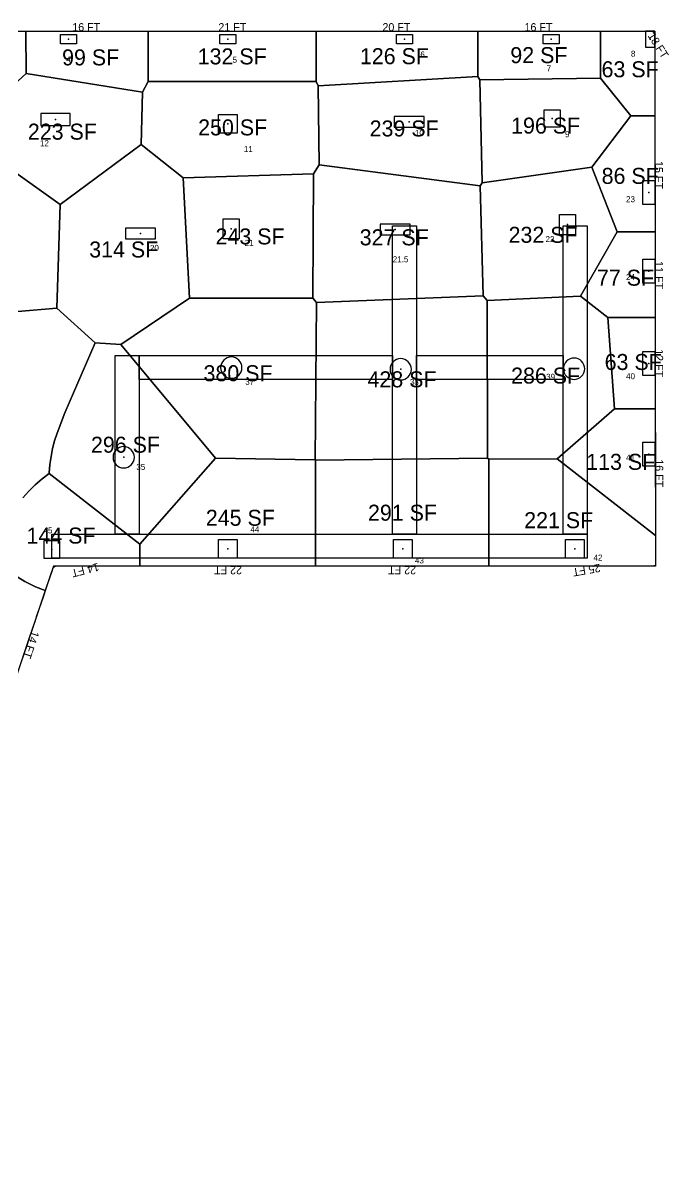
# Model space of a CAD drawing. Header units: metres. Extents: x 29 to 12657, y -13 to 49076.
# Drawn here: x 11687 to 12655, y 9000 to 10728 of the extents above; entities that cross this region are included whole.
import ezdxf
from ezdxf.enums import TextEntityAlignment as Align

# ---------------------------------------------------------------- set-up
doc = ezdxf.new("R2010")
doc.units = ezdxf.units.M
for name, color, linetype in [('BEAM', 2, 'Continuous'), ('FLOOR_2_AREA_LABELS', 3, 'Continuous'), ('FLOOR_2_BOUNDARY', 5, 'Continuous'), ('FLOOR_2_COLUMNS', 7, 'Continuous'), ('FLOOR_2_FASCADE_COLUMNS', 30, 'Continuous'), ('FLOOR_2_FASCADE_WALLS', 4, 'Continuous'), ('FLOOR_2_LARGE_TRIBUTARY', 6, 'Continuous'), ('FLOOR_2_TRIBUTARY_COL_1', 2, 'Continuous'), ('FLOOR_2_TRIBUTARY_COL_19', 2, 'Continuous'), ('FLOOR_2_TRIBUTARY_COL_2', 2, 'Continuous'), ('FLOOR_2_TRIBUTARY_COL_20', 2, 'Continuous'), ('FLOOR_2_TRIBUTARY_COL_21', 2, 'Continuous'), ('FLOOR_2_TRIBUTARY_COL_22', 2, 'Continuous'), ('FLOOR_2_TRIBUTARY_COL_24', 2, 'Continuous'), ('FLOOR_2_TRIBUTARY_COL_25', 2, 'Continuous'), ('FLOOR_2_TRIBUTARY_COL_26', 2, 'Continuous'), ('FLOOR_2_TRIBUTARY_COL_27', 2, 'Continuous'), ('FLOOR_2_TRIBUTARY_COL_28', 2, 'Continuous'), ('FLOOR_2_TRIBUTARY_COL_29', 2, 'Continuous'), ('FLOOR_2_TRIBUTARY_COL_3', 2, 'Continuous'), ('FLOOR_2_TRIBUTARY_COL_30', 2, 'Continuous'), ('FLOOR_2_TRIBUTARY_COL_31', 2, 'Continuous'), ('FLOOR_2_TRIBUTARY_COL_32', 2, 'Continuous'), ('FLOOR_2_TRIBUTARY_COL_33', 2, 'Continuous'), ('FLOOR_2_TRIBUTARY_COL_35', 2, 'Continuous'), ('FLOOR_2_TRIBUTARY_COL_39', 2, 'Continuous'), ('FLOOR_2_TRIBUTARY_COL_4', 2, 'Continuous'), ('FLOOR_2_TRIBUTARY_COL_40', 2, 'Continuous'), ('FLOOR_2_TRIBUTARY_COL_5', 2, 'Continuous'), ('FLOOR_2_TRIBUTARY_COL_50', 2, 'Continuous'), ('FLOOR_2_TRIBUTARY_COL_51', 2, 'Continuous'), ('FLOOR_2_TRIBUTARY_COL_52', 2, 'Continuous'), ('FLOOR_2_TRIBUTARY_COL_53', 2, 'Continuous'), ('FLOOR_2_TRIBUTARY_COL_6', 2, 'Continuous'), ('FLOOR_2_WALL_TRIBUTARY_53', 1, 'Continuous'), ('SLAB-RESIDENTIAL', 6, 'Continuous')]:
    doc.layers.add(name, color=color, linetype=linetype)
doc.layers.add('COL-IDEN', color=171, linetype='Continuous', lineweight=30)
doc.layers.add('COLS', color=52, linetype='Continuous', lineweight=20)

msp = doc.modelspace()

# ---------------------------------------------------------------- linework, layer by layer
at = {"layer": 'BEAM'}
for points in [[(12240.7, 9962.2), (12240.7, 10424.6), (12276.7, 10424.6), (12276.7, 9962.2), (12240.7, 9962.2)], [(12496.7, 9962.2), (12496.7, 10424.6), (12532.7, 10424.6), (12532.7, 9962.2), (12496.7, 9962.2)], [(11861.1, 9962.2), (11825.1, 9962.2), (11825.1, 10229.9), (11861.1, 10229.9)], [(11861.1, 10229.9), (12240.7, 10229.9), (12240.7, 10193.9), (11861.1, 10193.9)], [(12276.7, 10229.9), (12496.7, 10229.9), (12496.7, 10193.9), (12276.7, 10193.9)], [(11730.2, 9926.2), (11730.2, 9962.2), (12532.7, 9962.2), (12532.7, 9926.2), (11730.2, 9926.2)]]:
    msp.add_lwpolyline(points, close=True, dxfattribs=at)
at = {"layer": 'COLS', "lineweight": 30}
for points in [[(12620.2, 10692.2), (12634.2, 10692.2), (12634.2, 10716.2), (12620.2, 10716.2)], [(11743.2, 10697.2), (11743.2, 10711.2), (11767.2, 10711.2), (11767.2, 10697.2)], [(11982.2, 10697.2), (11982.2, 10711.2), (12006.2, 10711.2), (12006.2, 10697.2)], [(12246.7, 10697.2), (12246.7, 10711.2), (12270.7, 10711.2), (12270.7, 10697.2)], [(12466.7, 10697.2), (12466.7, 10711.2), (12490.7, 10711.2), (12490.7, 10697.2)], [(11757.8, 10575), (11757.8, 10593), (11713.8, 10593), (11713.8, 10575)], [(12468.2, 10572.2), (12468.2, 10598.2), (12492.2, 10598.2), (12492.2, 10572.2)], [(11980.2, 10563.2), (11980.2, 10591.2), (12008.2, 10591.2), (12008.2, 10563.2)], [(12288.5, 10572.2), (12288.5, 10588.2), (12243.5, 10588.2), (12243.5, 10572.2)], [(12616.2, 10456.2), (12616.2, 10492.2), (12634.2, 10492.2), (12634.2, 10456.2)], [(12491.2, 10411.2), (12491.2, 10441.2), (12515.2, 10441.2), (12515.2, 10411.2)], [(11885.7, 10404.8), (11885.7, 10420.8), (11840.7, 10420.8), (11840.7, 10404.8)], [(11987.2, 10405.1), (11987.2, 10435.1), (12011.2, 10435.1), (12011.2, 10405.1)], [(12267.2, 10411.1), (12267.2, 10427.1), (12222.2, 10427.1), (12222.2, 10411.1)], [(12616.2, 10338.4), (12616.2, 10374.4), (12634.2, 10374.4), (12634.2, 10338.4)], [(12616.2, 10200.2), (12616.2, 10236.2), (12634.2, 10236.2), (12634.2, 10200.2)], [(12616.2, 10064.2), (12616.2, 10100.2), (12634.2, 10100.2), (12634.2, 10064.2)], [(11980.2, 9926.2), (11980.2, 9954.2), (12008.2, 9954.2), (12008.2, 9926.2)], [(12242.6, 9926.2), (12242.6, 9954.2), (12270.6, 9954.2), (12270.6, 9926.2)], [(12500.2, 9926.2), (12500.2, 9954.2), (12528.2, 9954.2), (12528.2, 9926.2)], [(11718.2, 9926.2), (11742.2, 9926.2), (11742.2, 9952.2), (11718.2, 9952.2)]]:
    msp.add_lwpolyline(points, close=True, dxfattribs=at)
for points in [[(12015.2, 10211.9, 0.414214), (11999.2, 10227.9, 0.414214), (11983.2, 10211.9, 0.414214), (11999.2, 10195.9, 0.414214)], [(12269.2, 10209.4, 0.414214), (12253.2, 10225.4, 0.414214), (12237.2, 10209.4, 0.414214), (12253.2, 10193.4, 0.414214)], [(12529.2, 10210.2, 0.414214), (12513.2, 10226.2, 0.414214), (12497.2, 10210.2, 0.414214), (12513.2, 10194.2, 0.414214)], [(11854, 10077.5, 0.414214), (11838, 10093.5, 0.414214), (11822, 10077.5, 0.414214), (11838, 10061.5, 0.414214)]]:
    msp.add_lwpolyline(points, format="xyb", close=True, dxfattribs=at)
at = {"layer": 'COLS'}
for points in [[(12497.5, 10212.9), (12497.4, 10212.4)], [(12498.2, 10215.6), (12497.8, 10214.6)], [(12499.3, 10218.1), (12498.8, 10217.1)], [(12500.9, 10220.4), (12500.1, 10219.4)], [(12502.9, 10222.4), (12502.8, 10222.3), (12501.9, 10221.5)], [(12505.1, 10224), (12505.1, 10224), (12504, 10223.3)], [(12507.6, 10225.2), (12507.6, 10225.1), (12506.4, 10224.7)], [(12510.2, 10225.9), (12509, 10225.6)], [(12497.4, 10208), (12497.5, 10207.4)], [(12497.8, 10205.8), (12498.2, 10204.8)], [(12498.8, 10203.3), (12499.3, 10202.3)], [(12500.1, 10200.9), (12500.9, 10200)], [(12501.9, 10198.8), (12502.8, 10198), (12502.9, 10198)], [(12504, 10197.1), (12505.1, 10196.4), (12505.1, 10196.4)], [(12506.4, 10195.7), (12507.6, 10195.2), (12507.6, 10195.2)], [(12509, 10194.7), (12510.2, 10194.5)], [(11742.2, 9952.2), (11742.3, 9952.2), (11742.3, 9926.2)]]:
    msp.add_lwpolyline(points, close=True, dxfattribs=at)
at = {"layer": 'FLOOR_2_BOUNDARY'}
msp.add_lwpolyline([(10454, 9004.5), (11028.3, 10716.2), (12634.2, 10716.2), (12635.1, 9914.2), (11732.6, 9914.2), (11439.9, 9048.5), (11439.9, 9000.5), (10454, 9004.5)], close=True, dxfattribs=at)
at = {"layer": 'FLOOR_2_COLUMNS'}
for p in [(11755.2, 10704.2), (11994.2, 10704.2), (12258.7, 10704.2), (12478.7, 10704.2), (12627.2, 10704.2), (11735.8, 10584), (11994.2, 10577.2), (12266, 10580.2), (12480.2, 10585.2), (12625.2, 10474.2), (11999.2, 10420.1), (12503.2, 10426.2), (11863.2, 10412.8), (12244.7, 10419.1), (12625.2, 10356.4), (11999.2, 10211.9), (12625.2, 10218.2), (12253.2, 10209.4), (12513.2, 10210.2), (11838, 10077.5), (12625.2, 10082.2), (11730.2, 9939.2), (11994.2, 9940.2), (12256.6, 9940.2), (12514.2, 9940.2)]:
    msp.add_point(p, dxfattribs=at)
at = {"layer": 'FLOOR_2_FASCADE_COLUMNS'}
for points in [[(11682.8, 10716.2), (11688.8, 10716.2)], [(11688.8, 10716.2), (11694.8, 10716.2), (11700.8, 10716.2), (11706.8, 10716.2), (11712.8, 10716.2), (11718.8, 10716.2), (11724.8, 10716.2), (11730.8, 10716.2), (11736.8, 10716.2), (11742.8, 10716.2), (11748.8, 10716.2), (11754.8, 10716.2), (11760.8, 10716.2), (11766.8, 10716.2), (11772.8, 10716.2), (11778.8, 10716.2), (11784.8, 10716.2), (11790.8, 10716.2), (11796.8, 10716.2), (11802.8, 10716.2), (11808.8, 10716.2), (11814.8, 10716.2), (11820.8, 10716.2), (11826.8, 10716.2), (11832.8, 10716.2), (11838.8, 10716.2), (11844.8, 10716.2), (11850.8, 10716.2), (11856.8, 10716.2), (11862.8, 10716.2), (11868.8, 10716.2), (11874.8, 10716.2)], [(11874.8, 10716.2), (11880.8, 10716.2), (11886.8, 10716.2), (11892.8, 10716.2), (11898.8, 10716.2), (11904.8, 10716.2), (11910.8, 10716.2), (11916.8, 10716.2), (11922.8, 10716.2), (11928.8, 10716.2), (11934.8, 10716.2), (11940.8, 10716.2), (11946.8, 10716.2), (11952.8, 10716.2), (11958.8, 10716.2), (11964.8, 10716.2), (11970.8, 10716.2), (11976.8, 10716.2), (11982.8, 10716.2), (11988.8, 10716.2), (11994.8, 10716.2), (12000.8, 10716.2), (12006.8, 10716.2), (12012.8, 10716.2), (12018.8, 10716.2), (12024.8, 10716.2), (12030.8, 10716.2), (12036.8, 10716.2), (12042.8, 10716.2), (12048.8, 10716.2), (12054.8, 10716.2), (12060.8, 10716.2), (12066.8, 10716.2), (12072.8, 10716.2), (12078.8, 10716.2), (12084.8, 10716.2), (12090.8, 10716.2), (12096.8, 10716.2), (12102.8, 10716.2), (12108.8, 10716.2), (12114.8, 10716.2), (12120.8, 10716.2), (12126.8, 10716.2)], [(12126.8, 10716.2), (12132.8, 10716.2), (12138.8, 10716.2), (12144.8, 10716.2), (12150.8, 10716.2), (12156.8, 10716.2), (12162.8, 10716.2), (12168.8, 10716.2), (12174.8, 10716.2), (12180.8, 10716.2), (12186.8, 10716.2), (12192.8, 10716.2), (12198.8, 10716.2), (12204.8, 10716.2), (12210.8, 10716.2), (12216.8, 10716.2), (12222.8, 10716.2), (12228.8, 10716.2), (12234.8, 10716.2), (12240.8, 10716.2), (12246.8, 10716.2), (12252.8, 10716.2), (12258.8, 10716.2), (12264.8, 10716.2), (12270.8, 10716.2), (12276.8, 10716.2), (12282.8, 10716.2), (12288.8, 10716.2), (12294.8, 10716.2), (12300.8, 10716.2), (12306.8, 10716.2), (12312.8, 10716.2), (12318.8, 10716.2), (12324.8, 10716.2), (12330.8, 10716.2), (12336.8, 10716.2), (12342.8, 10716.2), (12348.8, 10716.2), (12354.8, 10716.2), (12360.8, 10716.2), (12366.8, 10716.2)], [(12366.8, 10716.2), (12372.8, 10716.2), (12378.8, 10716.2), (12384.8, 10716.2), (12390.8, 10716.2), (12396.8, 10716.2), (12402.8, 10716.2), (12408.8, 10716.2), (12414.8, 10716.2), (12420.8, 10716.2), (12426.8, 10716.2), (12432.8, 10716.2), (12438.8, 10716.2), (12444.8, 10716.2), (12450.8, 10716.2), (12456.8, 10716.2), (12462.8, 10716.2), (12468.8, 10716.2), (12474.8, 10716.2), (12480.8, 10716.2), (12486.8, 10716.2), (12492.8, 10716.2), (12498.8, 10716.2), (12504.8, 10716.2), (12510.8, 10716.2), (12516.8, 10716.2), (12522.8, 10716.2), (12528.8, 10716.2), (12534.8, 10716.2), (12540.8, 10716.2), (12546.8, 10716.2), (12552.8, 10716.2)], [(12552.8, 10716.2), (12558.8, 10716.2), (12564.8, 10716.2), (12570.8, 10716.2), (12576.8, 10716.2), (12582.8, 10716.2), (12588.8, 10716.2), (12594.8, 10716.2), (12600.8, 10716.2), (12606.8, 10716.2), (12612.8, 10716.2), (12618.8, 10716.2), (12624.8, 10716.2), (12630.8, 10716.2), (12634.2, 10713.5), (12634.2, 10707.5), (12634.2, 10701.5), (12634.2, 10695.5), (12634.2, 10689.5), (12634.3, 10683.5), (12634.3, 10677.5), (12634.3, 10671.5), (12634.3, 10665.5), (12634.3, 10659.5), (12634.3, 10653.5), (12634.3, 10647.5), (12634.3, 10641.5), (12634.3, 10635.5), (12634.3, 10629.5), (12634.3, 10623.5), (12634.3, 10617.5), (12634.3, 10611.5), (12634.3, 10605.5), (12634.3, 10599.5), (12634.3, 10593.5), (12634.4, 10587.5)], [(12634.4, 10587.5), (12634.4, 10581.5), (12634.4, 10575.5), (12634.4, 10569.5), (12634.4, 10563.5), (12634.4, 10557.5), (12634.4, 10551.5), (12634.4, 10545.5), (12634.4, 10539.5), (12634.4, 10533.5), (12634.4, 10527.5), (12634.4, 10521.5), (12634.4, 10515.5), (12634.4, 10509.5), (12634.4, 10503.5), (12634.4, 10497.5), (12634.5, 10491.5), (12634.5, 10485.5), (12634.5, 10479.5), (12634.5, 10473.5), (12634.5, 10467.5), (12634.5, 10461.5), (12634.5, 10455.5), (12634.5, 10449.5), (12634.5, 10443.5), (12634.5, 10437.5), (12634.5, 10431.5), (12634.5, 10425.5), (12634.5, 10419.5), (12634.5, 10413.5)], [(12634.5, 10413.5), (12634.5, 10407.5), (12634.6, 10401.5), (12634.6, 10395.5), (12634.6, 10389.5), (12634.6, 10383.5), (12634.6, 10377.5), (12634.6, 10371.5), (12634.6, 10365.5), (12634.6, 10359.5), (12634.6, 10353.5), (12634.6, 10347.5), (12634.6, 10341.5), (12634.6, 10335.5), (12634.6, 10329.5), (12634.6, 10323.5), (12634.6, 10317.5), (12634.6, 10311.5), (12634.7, 10305.5), (12634.7, 10299.5), (12634.7, 10293.5), (12634.7, 10287.5)], [(12634.7, 10287.5), (12634.7, 10281.5), (12634.7, 10275.5), (12634.7, 10269.5), (12634.7, 10263.5), (12634.7, 10257.5), (12634.7, 10251.5), (12634.7, 10245.5), (12634.7, 10239.5), (12634.7, 10233.5), (12634.7, 10227.5), (12634.7, 10221.5), (12634.8, 10215.5), (12634.8, 10209.5), (12634.8, 10203.5), (12634.8, 10197.5), (12634.8, 10191.5), (12634.8, 10185.5), (12634.8, 10179.5), (12634.8, 10173.5), (12634.8, 10167.5), (12634.8, 10161.5), (12634.8, 10155.5), (12634.8, 10149.5)], [(12634.8, 10149.5), (12634.8, 10143.5), (12634.8, 10137.5), (12634.8, 10131.5), (12634.8, 10125.5), (12634.9, 10119.5), (12634.9, 10113.5), (12634.9, 10107.5), (12634.9, 10101.5), (12634.9, 10095.5), (12634.9, 10089.5), (12634.9, 10083.5), (12634.9, 10077.5), (12634.9, 10071.5), (12634.9, 10065.5), (12634.9, 10059.5), (12634.9, 10053.5), (12634.9, 10047.5), (12634.9, 10041.5), (12634.9, 10035.5), (12635, 10029.5), (12635, 10023.5), (12635, 10017.5), (12635, 10011.5), (12635, 10005.5), (12635, 9999.5), (12635, 9993.5), (12635, 9987.5), (12635, 9981.5), (12635, 9975.5), (12635, 9969.5), (12635, 9963.5), (12635, 9957.5)], [(12635, 9957.5), (12635, 9951.5), (12635, 9945.5), (12635, 9939.5), (12635.1, 9933.5), (12635.1, 9927.5), (12635.1, 9921.5), (12635.1, 9915.5), (12630.4, 9914.2), (12624.4, 9914.2), (12618.4, 9914.2), (12612.4, 9914.2), (12606.4, 9914.2), (12600.4, 9914.2), (12594.4, 9914.2), (12588.4, 9914.2), (12582.4, 9914.2), (12576.4, 9914.2), (12570.4, 9914.2), (12564.4, 9914.2), (12558.4, 9914.2), (12552.4, 9914.2), (12546.4, 9914.2), (12540.4, 9914.2), (12534.4, 9914.2), (12528.4, 9914.2), (12522.4, 9914.2), (12516.4, 9914.2), (12510.4, 9914.2), (12504.4, 9914.2), (12498.4, 9914.2), (12492.4, 9914.2), (12486.4, 9914.2), (12480.4, 9914.2), (12474.4, 9914.2), (12468.4, 9914.2), (12462.4, 9914.2), (12456.4, 9914.2), (12450.4, 9914.2), (12444.4, 9914.2), (12438.4, 9914.2), (12432.4, 9914.2), (12426.4, 9914.2), (12420.4, 9914.2), (12414.4, 9914.2), (12408.4, 9914.2), (12402.4, 9914.2), (12396.4, 9914.2), (12390.4, 9914.2), (12384.4, 9914.2)], [(11862.4, 9914.2), (11856.4, 9914.2), (11850.4, 9914.2), (11844.4, 9914.2), (11838.4, 9914.2), (11832.4, 9914.2), (11826.4, 9914.2), (11820.4, 9914.2), (11814.4, 9914.2), (11808.4, 9914.2), (11802.4, 9914.2), (11796.4, 9914.2), (11790.4, 9914.2), (11784.4, 9914.2), (11778.4, 9914.2), (11772.4, 9914.2), (11766.4, 9914.2), (11760.4, 9914.2), (11754.4, 9914.2), (11748.4, 9914.2), (11742.4, 9914.2), (11736.4, 9914.2), (11731.9, 9912.1), (11730, 9906.4), (11728.1, 9900.7), (11726.2, 9895.1), (11724.2, 9889.4), (11722.3, 9883.7), (11720.4, 9878)], [(12126.4, 9914.2), (12120.4, 9914.2), (12114.4, 9914.2), (12108.4, 9914.2), (12102.4, 9914.2), (12096.4, 9914.2), (12090.4, 9914.2), (12084.4, 9914.2), (12078.4, 9914.2), (12072.4, 9914.2), (12066.4, 9914.2), (12060.4, 9914.2), (12054.4, 9914.2), (12048.4, 9914.2), (12042.4, 9914.2), (12036.4, 9914.2), (12030.4, 9914.2), (12024.4, 9914.2), (12018.4, 9914.2), (12012.4, 9914.2), (12006.4, 9914.2), (12000.4, 9914.2), (11994.4, 9914.2), (11988.4, 9914.2), (11982.4, 9914.2), (11976.4, 9914.2), (11970.4, 9914.2), (11964.4, 9914.2), (11958.4, 9914.2), (11952.4, 9914.2), (11946.4, 9914.2), (11940.4, 9914.2), (11934.4, 9914.2), (11928.4, 9914.2), (11922.4, 9914.2), (11916.4, 9914.2), (11910.4, 9914.2), (11904.4, 9914.2), (11898.4, 9914.2), (11892.4, 9914.2), (11886.4, 9914.2), (11880.4, 9914.2), (11874.4, 9914.2), (11868.4, 9914.2), (11862.4, 9914.2)], [(12384.4, 9914.2), (12378.4, 9914.2), (12372.4, 9914.2), (12366.4, 9914.2), (12360.4, 9914.2), (12354.4, 9914.2), (12348.4, 9914.2), (12342.4, 9914.2), (12336.4, 9914.2), (12330.4, 9914.2), (12324.4, 9914.2), (12318.4, 9914.2), (12312.4, 9914.2), (12306.4, 9914.2), (12300.4, 9914.2), (12294.4, 9914.2), (12288.4, 9914.2), (12282.4, 9914.2), (12276.4, 9914.2), (12270.4, 9914.2), (12264.4, 9914.2), (12258.4, 9914.2), (12252.4, 9914.2), (12246.4, 9914.2), (12240.4, 9914.2), (12234.4, 9914.2), (12228.4, 9914.2), (12222.4, 9914.2), (12216.4, 9914.2), (12210.4, 9914.2), (12204.4, 9914.2), (12198.4, 9914.2), (12192.4, 9914.2), (12186.4, 9914.2), (12180.4, 9914.2), (12174.4, 9914.2), (12168.4, 9914.2), (12162.4, 9914.2), (12156.4, 9914.2), (12150.4, 9914.2), (12144.4, 9914.2), (12138.4, 9914.2), (12132.4, 9914.2), (12126.4, 9914.2)]]:
    msp.add_lwpolyline(points, dxfattribs=at)
at = {"layer": 'FLOOR_2_FASCADE_WALLS'}
msp.add_lwpolyline([(11720.4, 9878), (11718.5, 9872.3), (11716.6, 9866.6), (11714.6, 9861), (11712.7, 9855.3), (11710.8, 9849.6), (11708.9, 9843.9), (11706.9, 9838.2), (11705, 9832.5), (11703.1, 9826.8), (11701.2, 9821.2), (11699.3, 9815.5), (11697.3, 9809.8), (11695.4, 9804.1), (11693.5, 9798.4), (11691.6, 9792.7), (11689.7, 9787.1), (11687.7, 9781.4), (11685.8, 9775.7)], dxfattribs=at)
at = {"layer": 'FLOOR_2_LARGE_TRIBUTARY'}
for points in [[(11691.6, 10652.8), (11624.1, 10591.3), (11495.5, 10679.7), (11495.8, 10716.2), (11691.1, 10716.2), (11691.6, 10652.8)], [(11874.7, 10640.7), (11866.2, 10624.6), (11691.6, 10652.8), (11691.1, 10716.2), (11874.7, 10716.2), (11874.7, 10640.7)], [(12126.5, 10640.7), (11874.7, 10640.7), (11874.7, 10716.2), (12126.5, 10716.2), (12126.5, 10640.7)], [(12368.7, 10648.4), (12129.5, 10634.4), (12126.5, 10640.7), (12126.5, 10716.2), (12368.7, 10716.2), (12368.7, 10648.4)], [(12553, 10645.6), (12371.7, 10643.3), (12368.7, 10648.4), (12368.7, 10716.2), (12553, 10716.2), (12553, 10645.6)], [(12598.4, 10589.4), (12553, 10645.6), (12553, 10716.2), (12634.2, 10716.2), (12634.4, 10589.1), (12598.4, 10589.4)], [(11624.1, 10591.3), (11691.6, 10652.8), (11866.2, 10624.6), (11864.1, 10546.5), (11742.9, 10456.3), (11633.6, 10534.1), (11624.1, 10591.3)], [(12130.8, 10516.1), (12129.5, 10634.4), (12368.7, 10648.4), (12371.7, 10643.3), (12375.3, 10488.8), (12372.3, 10484.2), (12130.8, 10516.1)], [(12371.7, 10643.3), (12553, 10645.6), (12598.4, 10589.4), (12539.7, 10512.6), (12375.3, 10488.8), (12371.7, 10643.3)], [(11874.7, 10640.7), (12126.5, 10640.7), (12129.5, 10634.4), (12130.8, 10516.1), (12122.3, 10502.6), (11926.9, 10496.4), (11864.1, 10546.5), (11866.2, 10624.6), (11874.7, 10640.7)], [(12577.9, 10415.3), (12539.7, 10512.6), (12598.4, 10589.4), (12634.4, 10589.1), (12634.5, 10415.3), (12577.9, 10415.3)], [(11737.6, 10300.9), (11742.9, 10456.3), (11864.1, 10546.5), (11926.9, 10496.4), (11936.6, 10316), (11833.8, 10246.4), (11795.4, 10249.3), (11737.6, 10300.9)], [(11484.1, 10369.7), (11485.2, 10418.3), (11633.6, 10534.1), (11742.9, 10456.3), (11737.6, 10300.9), (11679.1, 10296.3), (11666.3, 10295.8), (11653.7, 10295.9), (11641.2, 10296.6), (11629, 10297.8), (11616.9, 10299.7), (11605.1, 10302.1), (11593.4, 10305), (11582, 10308.6), (11570.7, 10312.7), (11559.6, 10317.4), (11517.9, 10337.6), (11484.1, 10369.7)], [(12121.5, 10316), (12122.3, 10502.6), (12130.8, 10516.1), (12372.3, 10484.2), (12376.8, 10319.4), (12127.2, 10309.3), (12121.5, 10316)], [(12372.3, 10484.2), (12375.3, 10488.8), (12539.7, 10512.6), (12577.9, 10415.3), (12522.8, 10318.9), (12382.9, 10312.4), (12376.8, 10319.4), (12372.3, 10484.2)], [(12122.3, 10502.6), (12121.5, 10316), (11936.6, 10316), (11926.9, 10496.4), (12122.3, 10502.6)], [(12564, 10287.3), (12522.8, 10318.9), (12577.9, 10415.3), (12634.5, 10415.3), (12634.7, 10287.3), (12564, 10287.3)], [(11936.6, 10316), (12121.5, 10316), (12127.2, 10309.3), (12124.9, 10073.7), (11975.5, 10076.4), (11833.8, 10246.4), (11936.6, 10316)], [(12127.2, 10309.3), (12376.8, 10319.4), (12382.9, 10312.4), (12383.6, 10076.4), (12125.4, 10073.2), (12124.9, 10073.7), (12127.2, 10309.3)], [(12382.9, 10312.4), (12522.8, 10318.9), (12564, 10287.3), (12573.8, 10150.2), (12488, 10075.1), (12385.4, 10074.7), (12383.6, 10076.4), (12382.9, 10312.4)], [(12573.8, 10150.2), (12564, 10287.3), (12634.7, 10287.3), (12634.8, 10150.2), (12573.8, 10150.2)], [(11726.2, 10054.3), (11727.2, 10066.7), (11729, 10078.7), (11731.3, 10090.6), (11734.3, 10102.3), (11738, 10113.7), (11749.6, 10144.3), (11795.4, 10249.3), (11833.8, 10246.4), (11975.5, 10076.4), (11862.2, 9947.5), (11726.1, 10053.5), (11726.2, 10054.3)], [(12488, 10075.1), (12573.8, 10150.2), (12634.8, 10150.2), (12635, 9960.1), (12488, 10075.1)], [(12125.4, 9914.2), (11862.3, 9914.2), (11862.2, 9947.5), (11975.5, 10076.4), (12124.9, 10073.7), (12125.4, 10073.2), (12125.4, 9914.2)], [(12125.4, 10073.2), (12383.6, 10076.4), (12385.4, 10074.7), (12385.4, 9914.2), (12125.4, 9914.2), (12125.4, 10073.2)], [(12385.4, 10074.7), (12488, 10075.1), (12635, 9960.1), (12635.1, 9914.2), (12385.4, 9914.2), (12385.4, 10074.7)]]:
    msp.add_lwpolyline(points, close=True, dxfattribs=at)
for points in [[(11679.1, 10296.3), (11737.6, 10300.9), (11795.4, 10249.3), (11749.6, 10144.3), (11738, 10113.7), (11734.3, 10102.3), (11731.3, 10090.6), (11729, 10078.7), (11727.2, 10066.7), (11726.2, 10054.3), (11726.1, 10053.5), (11715.6, 10045.3), (11705.1, 10036.1), (11695.6, 10026.7), (11686.9, 10017)], [(11686.9, 10017), (11695.6, 10026.7), (11705.1, 10036.1), (11715.6, 10045.3), (11726.1, 10053.5), (11862.2, 9947.5), (11862.3, 9914.2), (11732.6, 9914.2), (11720.3, 9877.7), (11705.6, 9883.5), (11689.9, 9891.4), (11679.4, 9898)], [(11679.4, 9898), (11689.9, 9891.4), (11705.6, 9883.5), (11720.3, 9877.7), (11699.2, 9815.2), (11694.9, 9802.7), (11666.5, 9718.5)]]:
    msp.add_lwpolyline(points, dxfattribs=at)
at = {"layer": 'FLOOR_2_TRIBUTARY_COL_1'}
msp.add_lwpolyline([(11737.6, 10300.9), (11742.9, 10456.3), (11864.1, 10546.5), (11926.9, 10496.4), (11936.6, 10316), (11833.8, 10246.4), (11795.4, 10249.3), (11737.6, 10300.9)], close=True, dxfattribs=at)
at = {"layer": 'FLOOR_2_TRIBUTARY_COL_19'}
msp.add_lwpolyline([(12488, 10075.1), (12573.8, 10150.2), (12634.8, 10150.2), (12635, 9960.1), (12488, 10075.1)], close=True, dxfattribs=at)
at = {"layer": 'FLOOR_2_TRIBUTARY_COL_2'}
msp.add_lwpolyline([(12121.5, 10316), (12122.3, 10502.6), (12130.8, 10516.1), (12372.3, 10484.2), (12376.8, 10319.4), (12127.2, 10309.3), (12121.5, 10316)], close=True, dxfattribs=at)
at = {"layer": 'FLOOR_2_TRIBUTARY_COL_20'}
msp.add_lwpolyline([(12577.9, 10415.3), (12539.7, 10512.6), (12598.4, 10589.4), (12634.4, 10589.1), (12634.5, 10415.3), (12577.9, 10415.3)], close=True, dxfattribs=at)
at = {"layer": 'FLOOR_2_TRIBUTARY_COL_21'}
msp.add_lwpolyline([(12564, 10287.3), (12522.8, 10318.9), (12577.9, 10415.3), (12634.5, 10415.3), (12634.7, 10287.3), (12564, 10287.3)], close=True, dxfattribs=at)
at = {"layer": 'FLOOR_2_TRIBUTARY_COL_22'}
msp.add_lwpolyline([(12573.8, 10150.2), (12564, 10287.3), (12634.7, 10287.3), (12634.8, 10150.2), (12573.8, 10150.2)], close=True, dxfattribs=at)
at = {"layer": 'FLOOR_2_TRIBUTARY_COL_24'}
msp.add_lwpolyline([(11691.6, 10652.8), (11624.1, 10591.3), (11495.5, 10679.7), (11495.8, 10716.2), (11691.1, 10716.2), (11691.6, 10652.8)], close=True, dxfattribs=at)
at = {"layer": 'FLOOR_2_TRIBUTARY_COL_25'}
msp.add_lwpolyline([(11484.1, 10369.7), (11485.2, 10418.3), (11633.6, 10534.1), (11742.9, 10456.3), (11737.6, 10300.9), (11679.1, 10296.3), (11666.3, 10295.8), (11653.7, 10295.9), (11641.2, 10296.6), (11629, 10297.8), (11616.9, 10299.7), (11605.1, 10302.1), (11593.4, 10305), (11582, 10308.6), (11570.7, 10312.7), (11559.6, 10317.4), (11517.9, 10337.6), (11484.1, 10369.7)], close=True, dxfattribs=at)
at = {"layer": 'FLOOR_2_TRIBUTARY_COL_26'}
msp.add_lwpolyline([(12126.5, 10640.7), (11874.7, 10640.7), (11874.7, 10716.2), (12126.5, 10716.2), (12126.5, 10640.7)], close=True, dxfattribs=at)
at = {"layer": 'FLOOR_2_TRIBUTARY_COL_27'}
msp.add_lwpolyline([(12553, 10645.6), (12371.7, 10643.3), (12368.7, 10648.4), (12368.7, 10716.2), (12553, 10716.2), (12553, 10645.6)], close=True, dxfattribs=at)
at = {"layer": 'FLOOR_2_TRIBUTARY_COL_28'}
msp.add_lwpolyline([(12122.3, 10502.6), (12121.5, 10316), (11936.6, 10316), (11926.9, 10496.4), (12122.3, 10502.6)], close=True, dxfattribs=at)
at = {"layer": 'FLOOR_2_TRIBUTARY_COL_29'}
msp.add_lwpolyline([(11874.7, 10640.7), (12126.5, 10640.7), (12129.5, 10634.4), (12130.8, 10516.1), (12122.3, 10502.6), (11926.9, 10496.4), (11864.1, 10546.5), (11866.2, 10624.6), (11874.7, 10640.7)], close=True, dxfattribs=at)
at = {"layer": 'FLOOR_2_TRIBUTARY_COL_3'}
msp.add_lwpolyline([(12130.8, 10516.1), (12129.5, 10634.4), (12368.7, 10648.4), (12371.7, 10643.3), (12375.3, 10488.8), (12372.3, 10484.2), (12130.8, 10516.1)], close=True, dxfattribs=at)
at = {"layer": 'FLOOR_2_TRIBUTARY_COL_30'}
msp.add_lwpolyline([(12125.4, 9914.2), (11862.3, 9914.2), (11862.2, 9947.5), (11975.5, 10076.4), (12124.9, 10073.7), (12125.4, 10073.2), (12125.4, 9914.2)], close=True, dxfattribs=at)
at = {"layer": 'FLOOR_2_TRIBUTARY_COL_31'}
msp.add_lwpolyline([(12125.4, 10073.2), (12383.6, 10076.4), (12385.4, 10074.7), (12385.4, 9914.2), (12125.4, 9914.2), (12125.4, 10073.2)], close=True, dxfattribs=at)
at = {"layer": 'FLOOR_2_TRIBUTARY_COL_32'}
msp.add_lwpolyline([(12368.7, 10648.4), (12129.5, 10634.4), (12126.5, 10640.7), (12126.5, 10716.2), (12368.7, 10716.2), (12368.7, 10648.4)], close=True, dxfattribs=at)
at = {"layer": 'FLOOR_2_TRIBUTARY_COL_33'}
msp.add_lwpolyline([(12372.3, 10484.2), (12375.3, 10488.8), (12539.7, 10512.6), (12577.9, 10415.3), (12522.8, 10318.9), (12382.9, 10312.4), (12376.8, 10319.4), (12372.3, 10484.2)], close=True, dxfattribs=at)
at = {"layer": 'FLOOR_2_TRIBUTARY_COL_35'}
msp.add_lwpolyline([(12385.4, 10074.7), (12488, 10075.1), (12635, 9960.1), (12635.1, 9914.2), (12385.4, 9914.2), (12385.4, 10074.7)], close=True, dxfattribs=at)
at = {"layer": 'FLOOR_2_TRIBUTARY_COL_39'}
msp.add_lwpolyline([(11874.7, 10640.7), (11866.2, 10624.6), (11691.6, 10652.8), (11691.1, 10716.2), (11874.7, 10716.2), (11874.7, 10640.7)], close=True, dxfattribs=at)
at = {"layer": 'FLOOR_2_TRIBUTARY_COL_4'}
msp.add_lwpolyline([(11624.1, 10591.3), (11691.6, 10652.8), (11866.2, 10624.6), (11864.1, 10546.5), (11742.9, 10456.3), (11633.6, 10534.1), (11624.1, 10591.3)], close=True, dxfattribs=at)
at = {"layer": 'FLOOR_2_TRIBUTARY_COL_40'}
msp.add_lwpolyline([(12371.7, 10643.3), (12553, 10645.6), (12598.4, 10589.4), (12539.7, 10512.6), (12375.3, 10488.8), (12371.7, 10643.3)], close=True, dxfattribs=at)
at = {"layer": 'FLOOR_2_TRIBUTARY_COL_5'}
msp.add_lwpolyline([(11686.9, 10017), (11695.6, 10026.7), (11705.1, 10036.1), (11715.6, 10045.3), (11726.1, 10053.5), (11862.2, 9947.5), (11862.3, 9914.2), (11732.6, 9914.2), (11720.3, 9877.7), (11705.6, 9883.5), (11689.9, 9891.4), (11679.4, 9898)], dxfattribs=at)
at = {"layer": 'FLOOR_2_TRIBUTARY_COL_50'}
msp.add_lwpolyline([(11936.6, 10316), (12121.5, 10316), (12127.2, 10309.3), (12124.9, 10073.7), (11975.5, 10076.4), (11833.8, 10246.4), (11936.6, 10316)], close=True, dxfattribs=at)
at = {"layer": 'FLOOR_2_TRIBUTARY_COL_51'}
msp.add_lwpolyline([(12127.2, 10309.3), (12376.8, 10319.4), (12382.9, 10312.4), (12383.6, 10076.4), (12125.4, 10073.2), (12124.9, 10073.7), (12127.2, 10309.3)], close=True, dxfattribs=at)
at = {"layer": 'FLOOR_2_TRIBUTARY_COL_52'}
msp.add_lwpolyline([(11726.2, 10054.3), (11727.2, 10066.7), (11729, 10078.7), (11731.3, 10090.6), (11734.3, 10102.3), (11738, 10113.7), (11749.6, 10144.3), (11795.4, 10249.3), (11833.8, 10246.4), (11975.5, 10076.4), (11862.2, 9947.5), (11726.1, 10053.5), (11726.2, 10054.3)], close=True, dxfattribs=at)
at = {"layer": 'FLOOR_2_TRIBUTARY_COL_53'}
msp.add_lwpolyline([(12382.9, 10312.4), (12522.8, 10318.9), (12564, 10287.3), (12573.8, 10150.2), (12488, 10075.1), (12385.4, 10074.7), (12383.6, 10076.4), (12382.9, 10312.4)], close=True, dxfattribs=at)
at = {"layer": 'FLOOR_2_TRIBUTARY_COL_6'}
msp.add_lwpolyline([(12598.4, 10589.4), (12553, 10645.6), (12553, 10716.2), (12634.2, 10716.2), (12634.4, 10589.1), (12598.4, 10589.4)], close=True, dxfattribs=at)
at = {"layer": 'FLOOR_2_WALL_TRIBUTARY_53'}
for points in [[(11679.1, 10296.3), (11737.6, 10300.9), (11795.4, 10249.3), (11749.6, 10144.3), (11738, 10113.7), (11734.3, 10102.3), (11731.3, 10090.6), (11729, 10078.7), (11727.2, 10066.7), (11726.2, 10054.3), (11726.1, 10053.5), (11715.6, 10045.3), (11705.1, 10036.1), (11695.6, 10026.7), (11686.9, 10017)], [(11679.4, 9898), (11689.9, 9891.4), (11705.6, 9883.5), (11720.3, 9877.7), (11699.2, 9815.2), (11694.9, 9802.7), (11666.5, 9718.5)]]:
    msp.add_lwpolyline(points, dxfattribs=at)
at = {"layer": 'SLAB-RESIDENTIAL'}
msp.add_lwpolyline([(10454, 9004.5), (11028.3, 10716.2), (12634.2, 10716.2), (12635.1, 9914.2), (11732.6, 9914.2), (11439.9, 9048.5), (11439.9, 9000.5)], close=True, dxfattribs=at)

# ---------------------------------------------------------------- texts
at = {"layer": 'COL-IDEN', "char_height": 9, "attachment_point": 1}
for s, insert, width in [('4', (11751.8, 10678.5), 8.484), ('6', (12282.7, 10685.8), 8.484), ('8', (12598.4, 10686.9), 19.998), ('5', (12001.1, 10677.8), 8.484), ('7', (12472.1, 10665.1), 8.484), ('10', (12274.6, 10568.1), 16.968), ('9', (12499.6, 10566.3), 16.968), ('12', (11712.4, 10552.8), 16.968), ('11', (12018.1, 10543.9), 16.968), ('23', (12591.1, 10468.9), 16.968), ('21', (12019.4, 10403.4), 16.968), ('22', (12470.4, 10409.1), 16.968), ('20', (11877.3, 10395.9), 16.968), ('21.5', (12241.3, 10378.9), 19.998), ('24', (12591.1, 10352.2), 16.968), ('37', (12020.1, 10195.2), 16.968), ('38', (12267, 10194.9), 16.968), ('39', (12471.3, 10202.7), 16.968), ('40', (12591.1, 10203.6), 16.968), ('41', (12591.1, 10081.5), 16.968), ('35', (11856.9, 10067.6), 16.968), ('45', (11717.7, 9972.6), 16.968), ('44', (12027.8, 9974), 16.968), ('43', (12274.6, 9927.5), 16.968), ('42', (12542.3, 9931.7), 16.968)]:
    msp.add_mtext(s, dxfattribs=dict(at, insert=insert, width=width))
at = {"layer": 'FLOOR_2_AREA_LABELS'}
for s, p in [('99 SF', (11788.4, 10676.9)), ('132 SF', (12000.6, 10678.4)), ('126 SF', (12243.8, 10678.7)), ('92 SF', (12460.4, 10680.3)), ('63 SF', (12597.2, 10659.1)), ('223 SF', (11746, 10565.6)), ('250 SF', (12001.3, 10572)), ('239 SF', (12258.4, 10570.4)), ('196 SF', (12470.5, 10574.7)), ('86 SF', (12597.3, 10499.3)), ('243 SF', (12027.4, 10408.6)), ('327 SF', (12243.5, 10407.2)), ('232 SF', (12466.7, 10411)), ('314 SF', (11838, 10389)), ('77 SF', (12590.3, 10346.7)), ('63 SF', (12601.8, 10220.4)), ('380 SF', (12009.4, 10203.5)), ('286 SF', (12470.5, 10200)), ('428 SF', (12255.2, 10194.4)), ('296 SF', (11840.6, 10096.4)), ('113 SF', (12583.1, 10070.7)), ('291 SF', (12255.9, 9994.5)), ('245 SF', (12012.8, 9986.9)), ('221 SF', (12490.1, 9983.3)), ('144 SF', (11744, 9960.2))]:
    msp.add_text(s, height=24, dxfattribs=at).set_placement(p, align=Align.MIDDLE_CENTER)
at = {"layer": 'FLOOR_2_FASCADE_COLUMNS'}
for s, p in [('16 FT', (11781.8, 10722.2)), ('21 FT', (12000.8, 10722.2)), ('20 FT', (12246.8, 10722.2)), ('16 FT', (12459.8, 10722.2))]:
    msp.add_text(s, height=12, dxfattribs=at).set_placement(p, align=Align.MIDDLE_CENTER)
for s, rotation, p in [('18 FT', -57.6402, (12639.3, 10694.9)), ('15 FT', -89.9385, (12640.4, 10500.6)), ('11 FT', -89.9385, (12640.6, 10350.6)), ('12 FT', -89.9385, (12640.7, 10218.6)), ('16 FT', -89.9385, (12640.9, 10053.6)), ('14 FT', -165.7113, (11780.4, 9908.4)), ('22 FT', 180, (11994.4, 9908.2)), ('22 FT', 180, (12255.4, 9908.2)), ('25 FT', -170.1812, (12531.9, 9908.3))]:
    msp.add_text(s, height=12, rotation=rotation, dxfattribs=at).set_placement(p, align=Align.MIDDLE_CENTER)
at = {"layer": 'FLOOR_2_FASCADE_WALLS'}
msp.add_text('14 FT', height=12, rotation=-108.6817, dxfattribs=at).set_placement((11699.2, 9796.5), align=Align.MIDDLE_CENTER)

doc.saveas('drawing.dxf')
